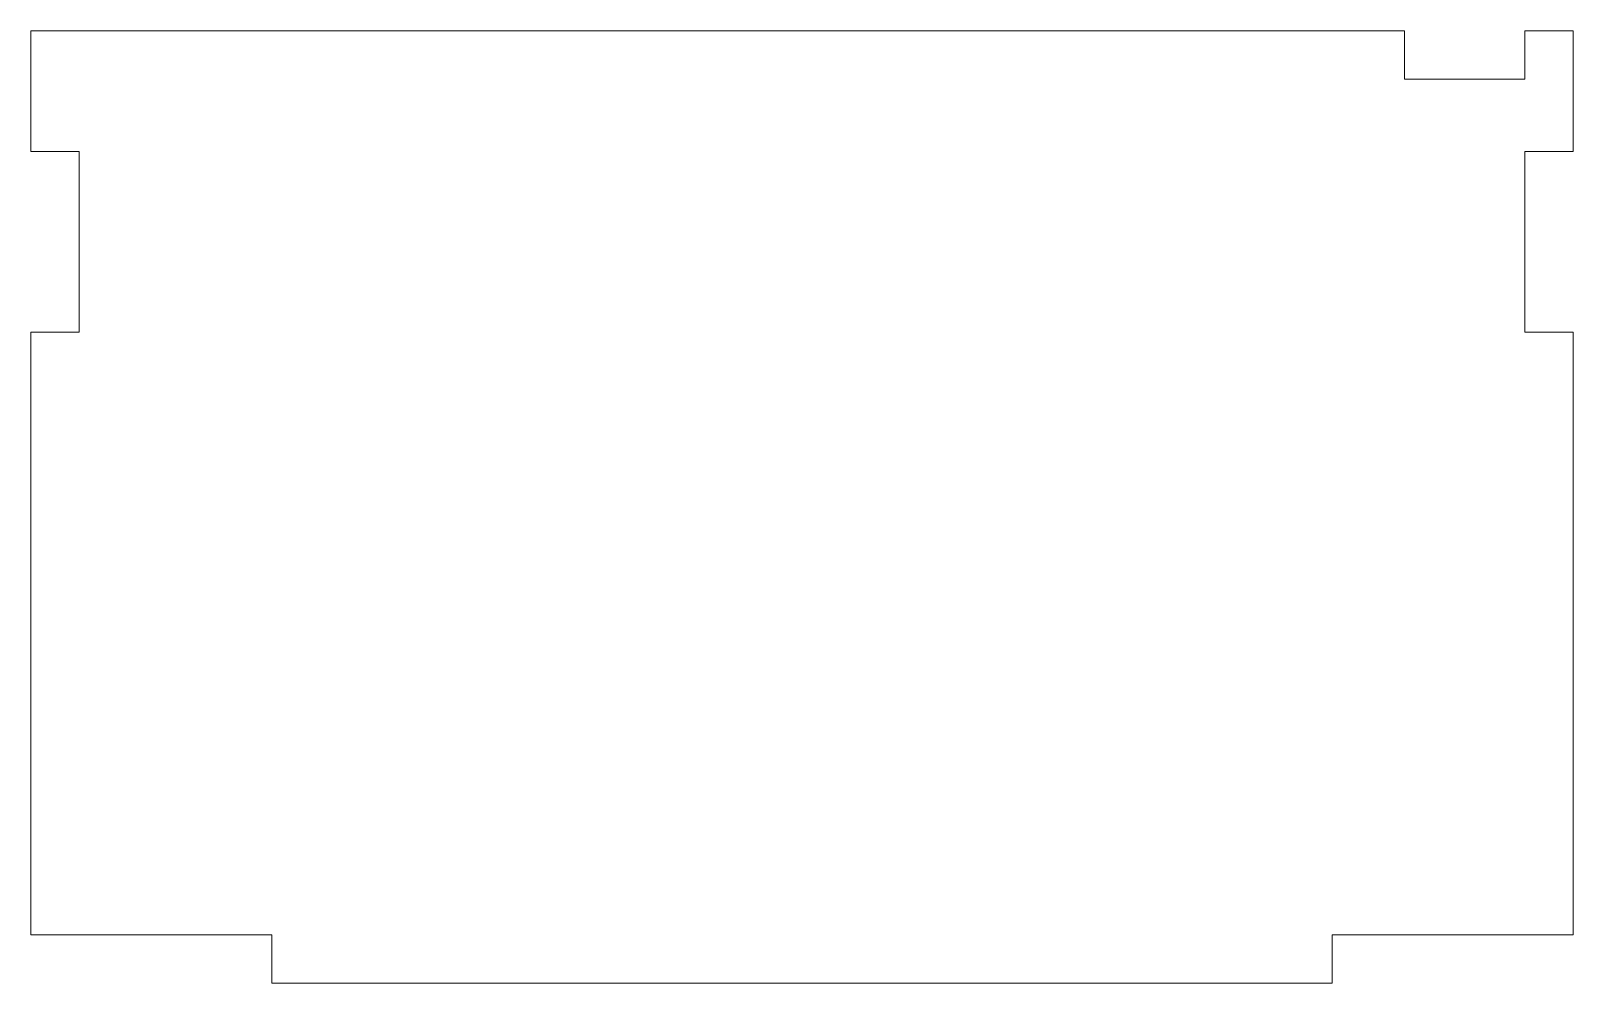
# Model space of a CAD drawing. Header units: millimetres. Extents: x 0 to 128, y -4 to 75.
import ezdxf

# ---------------------------------------------------------------- set-up
doc = ezdxf.new("R2010")
doc.units = ezdxf.units.MM

msp = doc.modelspace()

# ---------------------------------------------------------------- linework, layer by layer
at = {"color": 7, "linetype": 'Continuous', "lineweight": 15}
for p, q in [((114, 75), (0, 75)), ((0, 75), (0, 65)), ((114, 71), (114, 75)), ((128, 75), (124, 75)), ((124, 75), (124, 71)), ((128, 65), (128, 75)), ((124, 71), (114, 71)), ((0, 65), (4, 65)), ((4, 65), (4, 50)), ((124, 50), (124, 65)), ((124, 65), (128, 65)), ((0, 50), (0, 0)), ((4, 50), (0, 50)), ((128, 50), (124, 50)), ((128, 0), (128, 50)), ((0, 0), (20, 0)), ((20, 0), (20, -4)), ((108, -4), (108, 0)), ((108, 0), (128, 0)), ((20, -4), (108, -4))]:
    msp.add_line(p, q, dxfattribs=at)

doc.saveas('drawing.dxf')
